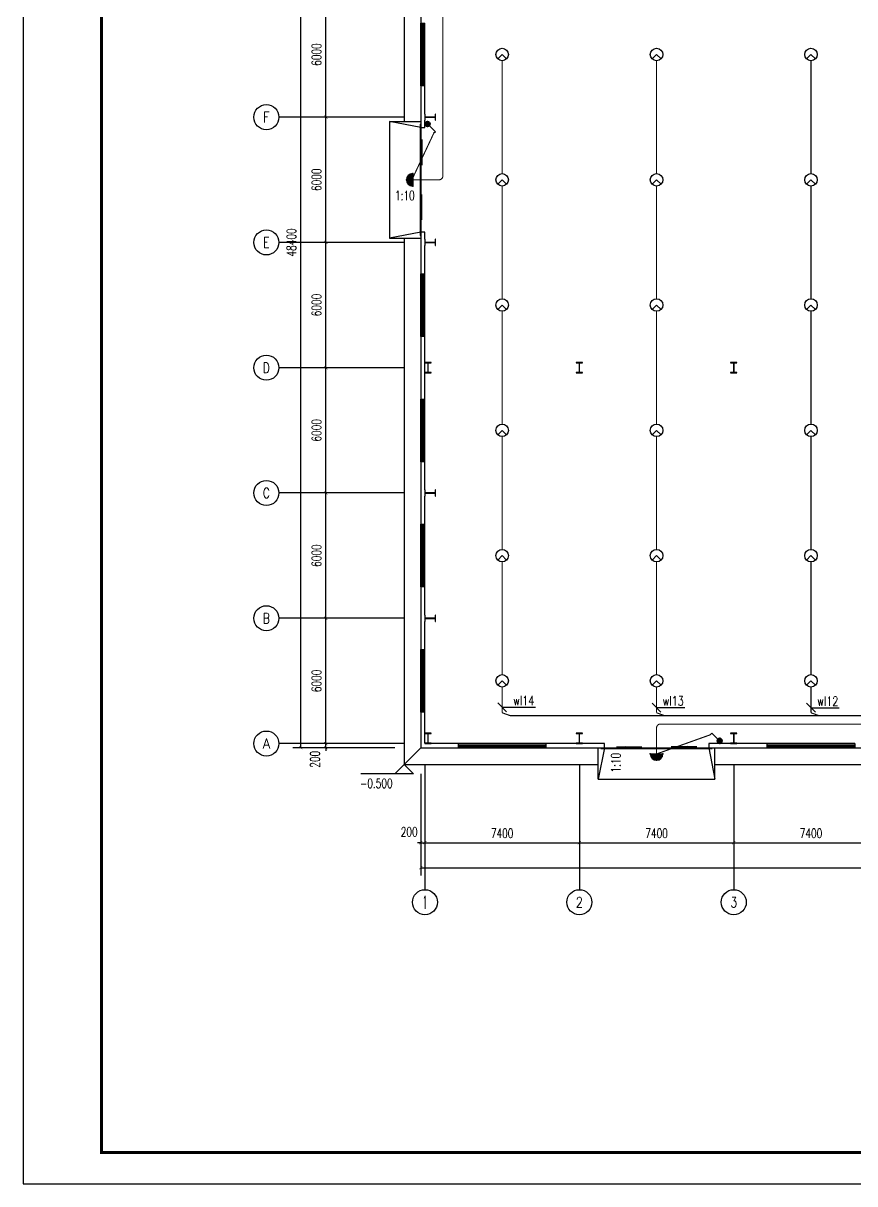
# Model space of a CAD drawing. Extents: x 1751103 to 2598738, y -609732 to 659428.
# Drawn here: x 2088595 to 2128448, y 23405 to 78992 of the extents above; entities that cross this region are included whole.
import ezdxf
from ezdxf.enums import TextEntityAlignment as Align

# ---------------------------------------------------------------- set-up
doc = ezdxf.new("R2010")
doc.units = 0
doc.header["$LTSCALE"] = 1000
doc.header["$MEASUREMENT"] = 0
doc.layers.get('0').update_dxf_attribs({"linetype": 'CONTINUOUS'})
doc.layers.get('DEFPOINTS').update_dxf_attribs({"linetype": 'CONTINUOUS'})
for name, color, linetype in [('AXIS', 3, 'CONTINUOUS'), ('AXIS_TEXT', 7, 'CONTINUOUS'), ('COLUMN', 99, 'CONTINUOUS'), ('DIM-照明', 4, 'CONTINUOUS'), ('DIM_ELEV', 3, 'CONTINUOUS'), ('DIM_SYMB', 3, 'CONTINUOUS'), ('EQUIP-照明', 3, 'CONTINUOUS'), ('GROUND', 2, 'CONTINUOUS'), ('PUB_TEXT', 7, 'CONTINUOUS'), ('PUB_TITLE', 4, 'CONTINUOUS'), ('STAIR', 2, 'CONTINUOUS'), ('WALL', 9, 'CONTINUOUS'), ('WINDOW', 99, 'CONTINUOUS'), ('WIRE-照明', 1, 'CONTINUOUS')]:
    doc.layers.add(name, color=color, linetype=linetype)
doc.styles.add('_TCH_AXIS', font='COMPLEX', dxfattribs={"bigfont": 'GBCBIG'})
doc.styles.add('_TCH_DIM', font='SIMPLEX', dxfattribs={"bigfont": 'GBCBIG'})
doc.styles.add('_TCH_LABEL', font='COMPLEX', dxfattribs={"bigfont": 'GBCBIG'})
doc.styles.add('_TEL_DIM', font='SIMPLEX', dxfattribs={"width": 0.8, "height": 3.5, "bigfont": 'HZTXT'})
doc.styles.add('COMPLEX', font='COMPLEX')
doc.styles.add('DIM_FONT', font='SIMPLEX', dxfattribs={"width": 0.7, "bigfont": 'GBCBIG'})
doc.styles.get("Standard").update_dxf_attribs({"font": 'gbenor.shx', "bigfont": 'gbcbig.shx'})
doc.dimstyles.new('DIMN150', dxfattribs={"dimscale": 1.5, "dimtxt": 300, "dimasz": 100, "dimexe": 250, "dimexo": 300, "dimgap": 150, "dimtad": 1, "dimdec": 0, "dimzin": 0, "dimtxsty": 'DIM_FONT', "dimblk": 'ARCHTICK', "dimcen": 0.09, "dimclrt": 7, "dimazin": 3, "dimtfac": 1, "dimtdec": 0, "dimtix": 1, "dimtmove": 0, "dimatfit": 3, "dimtolj": 1, "dimtzin": 0})

# ---------------------------------------------------------------- blocks, each defined once
blk = doc.blocks.new('$WINLIB2D$00000001')
for p, q in [((-0.5, 0.5), (0.5, 0.5)), ((-0.5, 0.5), (-0.5, -0.5)), ((0.5, -0.5), (0.5, 0.5)), ((0.5, 0.167), (-0.5, 0.167)), ((0.5, -0.167), (-0.5, -0.167)), ((-0.5, -0.5), (0.5, -0.5))]:
    blk.add_line(p, q)
blk = doc.blocks.new('$DORLIB2D$00000130')
at = {"color": 0, "linetype": 'CONTINUOUS'}
for p, q in [((-0.533, 0.66), (-0.533, 0.513)), ((0, 0.66), (-0.533, 0.66)), ((0, 0.513), (0, 0.66)), ((0.533, 0.66), (0, 0.66)), ((0.533, 0.66), (0.533, 0.513)), ((0, 0.513), (-0.533, 0.513)), ((0.533, 0.513), (0, 0.513)), ((-0.385, 0.269), (-0.14, 0.269)), ((-0.385, 0.269), (-0.3, 0.214)), ((-0.3, 0.214), (-0.3, 0.269)), ((0.385, 0.269), (0.14, 0.269)), ((0.3, 0.214), (0.3, 0.269)), ((0.385, 0.269), (0.3, 0.214))]:
    blk.add_line(p, q, dxfattribs=at)
blk = doc.blocks.new('_AXISO')
blk.add_circle((0, 0), 0.5)
at = {"layer": 'AXIS_TEXT', "style": 'COMPLEX', "width": 1.041667}
blk.add_attdef('A', text='', height=0.56, dxfattribs=at).set_placement((-0.25, -0.28), (0.25, -0.28), align=Align.FIT)
blk = doc.blocks.new('_ARCHTICK')
at = {"color": 0, "linetype": 'BYBLOCK', "const_width": 0.15}
blk.add_lwpolyline([(-0.5, -0.5), (0.5, 0.5)], dxfattribs=at)
blk = doc.blocks.new('*D46')
at = {"layer": 'AXIS', "color": 0}
for p, q in [((2107648, 43042), (2107648, 38167)), ((2315248, 43042), (2315248, 38167)), ((2107648, 38542), (2315248, 38542))]:
    blk.add_line(p, q, dxfattribs=at)
at = {"layer": 'DEFPOINTS', "color": 0}
for p in [(2107648, 43492), (2315248, 43492), (2315248, 38542)]:
    blk.add_point(p, dxfattribs=at)
at = {"layer": 'AXIS', "color": 0, "xscale": 150, "yscale": 150, "zscale": 150, "rotation": 180}
blk.add_blockref('_ARCHTICK', (2107648, 38542), dxfattribs=at)
at = {"layer": 'AXIS', "color": 0, "xscale": 150, "yscale": 150, "zscale": 150}
blk.add_blockref('_ARCHTICK', (2315248, 38542), dxfattribs=at)
at = {"layer": 'AXIS', "color": 7, "insert": (2211448, 38992), "char_height": 450, "attachment_point": 5, "style": 'DIM_FONT'}
blk.add_mtext('\\A1;207600', dxfattribs=at)
blk = doc.blocks.new('*D47')
at = {"layer": 'AXIS', "color": 0}
for p, q in [((2107648, 43042), (2107648, 39367)), ((2107848, 43042), (2107848, 39367)), ((2107648, 39742), (2107498, 39742)), ((2107648, 39742), (2107848, 39742)), ((2107848, 39742), (2107998, 39742))]:
    blk.add_line(p, q, dxfattribs=at)
at = {"layer": 'DEFPOINTS', "color": 0}
for p in [(2107648, 43492), (2107848, 43492), (2107848, 39742)]:
    blk.add_point(p, dxfattribs=at)
at = {"layer": 'AXIS', "color": 0, "xscale": 150, "yscale": 150, "zscale": 150}
blk.add_blockref('_ARCHTICK', (2107648, 39742), dxfattribs=at)
at = {"layer": 'AXIS', "color": 0, "xscale": 150, "yscale": 150, "zscale": 150, "rotation": 180}
blk.add_blockref('_ARCHTICK', (2107848, 39742), dxfattribs=at)
at = {"layer": 'AXIS', "color": 7, "insert": (2107093, 40259), "char_height": 450, "attachment_point": 5, "style": 'DIM_FONT'}
blk.add_mtext('\\A1;200', dxfattribs=at)
blk = doc.blocks.new('*D48')
at = {"layer": 'AXIS', "color": 0}
for p, q in [((2107848, 43042), (2107848, 39367)), ((2115248, 43042), (2115248, 39367)), ((2107848, 39742), (2115248, 39742))]:
    blk.add_line(p, q, dxfattribs=at)
at = {"layer": 'DEFPOINTS', "color": 0}
for p in [(2107848, 43492), (2115248, 43492), (2115248, 39742)]:
    blk.add_point(p, dxfattribs=at)
at = {"layer": 'AXIS', "color": 0, "xscale": 150, "yscale": 150, "zscale": 150, "rotation": 180}
blk.add_blockref('_ARCHTICK', (2107848, 39742), dxfattribs=at)
at = {"layer": 'AXIS', "color": 0, "xscale": 150, "yscale": 150, "zscale": 150}
blk.add_blockref('_ARCHTICK', (2115248, 39742), dxfattribs=at)
at = {"layer": 'AXIS', "color": 7, "insert": (2111548, 40192), "char_height": 450, "attachment_point": 5, "style": 'DIM_FONT'}
blk.add_mtext('\\A1;7400', dxfattribs=at)
blk = doc.blocks.new('*D49')
at = {"layer": 'AXIS', "color": 0}
for p, q in [((2115248, 43042), (2115248, 39367)), ((2122648, 43042), (2122648, 39367)), ((2115248, 39742), (2122648, 39742))]:
    blk.add_line(p, q, dxfattribs=at)
at = {"layer": 'DEFPOINTS', "color": 0}
for p in [(2115248, 43492), (2122648, 43492), (2122648, 39742)]:
    blk.add_point(p, dxfattribs=at)
at = {"layer": 'AXIS', "color": 0, "xscale": 150, "yscale": 150, "zscale": 150, "rotation": 180}
blk.add_blockref('_ARCHTICK', (2115248, 39742), dxfattribs=at)
at = {"layer": 'AXIS', "color": 0, "xscale": 150, "yscale": 150, "zscale": 150}
blk.add_blockref('_ARCHTICK', (2122648, 39742), dxfattribs=at)
at = {"layer": 'AXIS', "color": 7, "insert": (2118948, 40192), "char_height": 450, "attachment_point": 5, "style": 'DIM_FONT'}
blk.add_mtext('\\A1;7400', dxfattribs=at)
blk = doc.blocks.new('*D50')
at = {"layer": 'AXIS', "color": 0}
for p, q in [((2122648, 43042), (2122648, 39367)), ((2130048, 43042), (2130048, 39367)), ((2122648, 39742), (2130048, 39742))]:
    blk.add_line(p, q, dxfattribs=at)
at = {"layer": 'DEFPOINTS', "color": 0}
for p in [(2122648, 43492), (2130048, 43492), (2130048, 39742)]:
    blk.add_point(p, dxfattribs=at)
at = {"layer": 'AXIS', "color": 0, "xscale": 150, "yscale": 150, "zscale": 150, "rotation": 180}
blk.add_blockref('_ARCHTICK', (2122648, 39742), dxfattribs=at)
at = {"layer": 'AXIS', "color": 0, "xscale": 150, "yscale": 150, "zscale": 150}
blk.add_blockref('_ARCHTICK', (2130048, 39742), dxfattribs=at)
at = {"layer": 'AXIS', "color": 7, "insert": (2126348, 40192), "char_height": 450, "attachment_point": 5, "style": 'DIM_FONT'}
blk.add_mtext('\\A1;7400', dxfattribs=at)
blk = doc.blocks.new('*D88')
at = {"layer": 'AXIS', "color": 0}
for p, q in [((2106398, 92692), (2101523, 92692)), ((2101898, 44292), (2101898, 92692)), ((2106398, 44292), (2101523, 44292))]:
    blk.add_line(p, q, dxfattribs=at)
at = {"layer": 'DEFPOINTS', "color": 0}
for p in [(2101898, 92692), (2106848, 92692), (2106848, 44292)]:
    blk.add_point(p, dxfattribs=at)
at = {"layer": 'AXIS', "color": 0, "xscale": 150, "yscale": 150, "zscale": 150}
for p, rotation in [((2101898, 92692), 90), ((2101898, 44292), 270)]:
    blk.add_blockref('_ARCHTICK', p, dxfattribs=dict(at, rotation=rotation))
at = {"layer": 'AXIS', "color": 7, "insert": (2101448, 68492), "char_height": 450, "attachment_point": 5, "rotation": 90, "style": 'DIM_FONT'}
blk.add_mtext('\\A1;48400', dxfattribs=at)
blk = doc.blocks.new('*D89')
at = {"layer": 'AXIS', "color": 0}
for p, q in [((2106398, 44492), (2102723, 44492)), ((2103098, 44492), (2103098, 44642)), ((2103098, 44292), (2103098, 44492)), ((2106398, 44292), (2102723, 44292)), ((2103098, 44292), (2103098, 44142))]:
    blk.add_line(p, q, dxfattribs=at)
at = {"layer": 'DEFPOINTS', "color": 0}
for p in [(2103098, 44492), (2106848, 44492), (2106848, 44292)]:
    blk.add_point(p, dxfattribs=at)
at = {"layer": 'AXIS', "color": 0, "xscale": 150, "yscale": 150, "zscale": 150}
for p, rotation in [((2103098, 44492), 270), ((2103098, 44292), 90)]:
    blk.add_blockref('_ARCHTICK', p, dxfattribs=dict(at, rotation=rotation))
at = {"layer": 'AXIS', "color": 7, "insert": (2102580, 43737), "char_height": 450, "attachment_point": 5, "rotation": 90, "style": 'DIM_FONT'}
blk.add_mtext('\\A1;200', dxfattribs=at)
blk = doc.blocks.new('*D90')
at = {"layer": 'AXIS', "color": 0}
for p, q in [((2106398, 50492), (2102723, 50492)), ((2103098, 44492), (2103098, 50492)), ((2106398, 44492), (2102723, 44492))]:
    blk.add_line(p, q, dxfattribs=at)
at = {"layer": 'DEFPOINTS', "color": 0}
for p in [(2103098, 50492), (2106848, 50492), (2106848, 44492)]:
    blk.add_point(p, dxfattribs=at)
at = {"layer": 'AXIS', "color": 0, "xscale": 150, "yscale": 150, "zscale": 150}
for p, rotation in [((2103098, 50492), 90), ((2103098, 44492), 270)]:
    blk.add_blockref('_ARCHTICK', p, dxfattribs=dict(at, rotation=rotation))
at = {"layer": 'AXIS', "color": 7, "insert": (2102648, 47492), "char_height": 450, "attachment_point": 5, "rotation": 90, "style": 'DIM_FONT'}
blk.add_mtext('\\A1;6000', dxfattribs=at)
blk = doc.blocks.new('*D91')
at = {"layer": 'AXIS', "color": 0}
for p, q in [((2106398, 56492), (2102723, 56492)), ((2103098, 50492), (2103098, 56492)), ((2106398, 50492), (2102723, 50492))]:
    blk.add_line(p, q, dxfattribs=at)
at = {"layer": 'DEFPOINTS', "color": 0}
for p in [(2103098, 56492), (2106848, 56492), (2106848, 50492)]:
    blk.add_point(p, dxfattribs=at)
at = {"layer": 'AXIS', "color": 0, "xscale": 150, "yscale": 150, "zscale": 150}
for p, rotation in [((2103098, 56492), 90), ((2103098, 50492), 270)]:
    blk.add_blockref('_ARCHTICK', p, dxfattribs=dict(at, rotation=rotation))
at = {"layer": 'AXIS', "color": 7, "insert": (2102648, 53492), "char_height": 450, "attachment_point": 5, "rotation": 90, "style": 'DIM_FONT'}
blk.add_mtext('\\A1;6000', dxfattribs=at)
blk = doc.blocks.new('*D92')
at = {"layer": 'AXIS', "color": 0}
for p, q in [((2106398, 62492), (2102723, 62492)), ((2103098, 56492), (2103098, 62492)), ((2106398, 56492), (2102723, 56492))]:
    blk.add_line(p, q, dxfattribs=at)
at = {"layer": 'DEFPOINTS', "color": 0}
for p in [(2103098, 62492), (2106848, 62492), (2106848, 56492)]:
    blk.add_point(p, dxfattribs=at)
at = {"layer": 'AXIS', "color": 0, "xscale": 150, "yscale": 150, "zscale": 150}
for p, rotation in [((2103098, 62492), 90), ((2103098, 56492), 270)]:
    blk.add_blockref('_ARCHTICK', p, dxfattribs=dict(at, rotation=rotation))
at = {"layer": 'AXIS', "color": 7, "insert": (2102648, 59492), "char_height": 450, "attachment_point": 5, "rotation": 90, "style": 'DIM_FONT'}
blk.add_mtext('\\A1;6000', dxfattribs=at)
blk = doc.blocks.new('*D93')
at = {"layer": 'AXIS', "color": 0}
for p, q in [((2106398, 68492), (2102723, 68492)), ((2103098, 62492), (2103098, 68492)), ((2106398, 62492), (2102723, 62492))]:
    blk.add_line(p, q, dxfattribs=at)
at = {"layer": 'DEFPOINTS', "color": 0}
for p in [(2103098, 68492), (2106848, 68492), (2106848, 62492)]:
    blk.add_point(p, dxfattribs=at)
at = {"layer": 'AXIS', "color": 0, "xscale": 150, "yscale": 150, "zscale": 150}
for p, rotation in [((2103098, 68492), 90), ((2103098, 62492), 270)]:
    blk.add_blockref('_ARCHTICK', p, dxfattribs=dict(at, rotation=rotation))
at = {"layer": 'AXIS', "color": 7, "insert": (2102648, 65492), "char_height": 450, "attachment_point": 5, "rotation": 90, "style": 'DIM_FONT'}
blk.add_mtext('\\A1;6000', dxfattribs=at)
blk = doc.blocks.new('*D94')
at = {"layer": 'AXIS', "color": 0}
for p, q in [((2106398, 74492), (2102723, 74492)), ((2103098, 68492), (2103098, 74492)), ((2106398, 68492), (2102723, 68492))]:
    blk.add_line(p, q, dxfattribs=at)
at = {"layer": 'DEFPOINTS', "color": 0}
for p in [(2103098, 74492), (2106848, 74492), (2106848, 68492)]:
    blk.add_point(p, dxfattribs=at)
at = {"layer": 'AXIS', "color": 0, "xscale": 150, "yscale": 150, "zscale": 150}
for p, rotation in [((2103098, 74492), 90), ((2103098, 68492), 270)]:
    blk.add_blockref('_ARCHTICK', p, dxfattribs=dict(at, rotation=rotation))
at = {"layer": 'AXIS', "color": 7, "insert": (2102648, 71492), "char_height": 450, "attachment_point": 5, "rotation": 90, "style": 'DIM_FONT'}
blk.add_mtext('\\A1;6000', dxfattribs=at)
blk = doc.blocks.new('*D95')
at = {"layer": 'AXIS', "color": 0}
for p, q in [((2106398, 80492), (2102723, 80492)), ((2103098, 74492), (2103098, 80492)), ((2106398, 74492), (2102723, 74492))]:
    blk.add_line(p, q, dxfattribs=at)
at = {"layer": 'DEFPOINTS', "color": 0}
for p in [(2103098, 80492), (2106848, 80492), (2106848, 74492)]:
    blk.add_point(p, dxfattribs=at)
at = {"layer": 'AXIS', "color": 0, "xscale": 150, "yscale": 150, "zscale": 150}
for p, rotation in [((2103098, 80492), 90), ((2103098, 74492), 270)]:
    blk.add_blockref('_ARCHTICK', p, dxfattribs=dict(at, rotation=rotation))
at = {"layer": 'AXIS', "color": 7, "insert": (2102648, 77492), "char_height": 450, "attachment_point": 5, "rotation": 90, "style": 'DIM_FONT'}
blk.add_mtext('\\A1;6000', dxfattribs=at)
blk = doc.blocks.new('$EQUIP$00001176')
for q in [(-0.354, -0.354), (0.354, -0.354)]:
    blk.add_line((0, 0), q)
blk.add_circle((0, 0), 0.5)
at = {"style": '_TCH_LABEL', "flags": 9}
blk.add_attdef('A', (0, 0), '', height=0.00002, dxfattribs=at)
blk = doc.blocks.new('$EQUIP$00001168')
blk.add_line((-0.5, 0), (0.5, 0))
blk.add_arc((0, 0), 0.5, 180, 0)
for p in [(-0.5, 0), (0, 0), (0.5, 0), (0, -0.5)]:
    blk.add_point(p)
for points in [[(0.433, -0.25), (-0.433, -0.25), (0.5, 0), (-0.5, 0)], [(0.25, -0.433), (-0.25, -0.433), (0.433, -0.25), (-0.433, -0.25)], [(0, -0.5), (0, -0.5), (0.25, -0.433), (-0.25, -0.433)]]:
    blk.add_solid(points)
at = {"flags": 9}
blk.add_attdef('A', (0, 0), '', height=0.00002, dxfattribs=at)
blk = doc.blocks.new('$EQUIP$00001962')
for p, q in [((0.147, 0.356), (0.625, 0.833)), ((0.625, 0.833), (0.766, 0.692))]:
    blk.add_line(p, q)
blk.add_circle((0, 0.208), 0.208)
for p in [(-0.208, 0.208), (0, 0.417), (0, 0), (0.208, 0.208)]:
    blk.add_point(p)
for points in [[(-0.18, 0.313), (0.18, 0.313), (-0.208, 0.208), (0.208, 0.208)], [(-0.18, 0.104), (0.18, 0.104), (-0.208, 0.208), (0.208, 0.208)], [(-0.104, 0.389), (0.104, 0.389), (-0.18, 0.313), (0.18, 0.313)], [(-0.104, 0.028), (0.104, 0.028), (-0.18, 0.104), (0.18, 0.104)], [(0, 0.417), (0, 0.417), (-0.104, 0.389), (0.104, 0.389)], [(0, 0), (0, 0), (-0.104, 0.028), (0.104, 0.028)]]:
    blk.add_solid(points)
blk = doc.blocks.new('W2')
at = {"layer": 'AXIS', "color": 8}
for p, q in [((2106847.9, 74491.5), (2100847.9, 74491.5)), ((2106847.9, 68491.5), (2100847.9, 68491.5)), ((2106847.9, 62491.5), (2100847.9, 62491.5)), ((2106847.9, 56491.5), (2100847.9, 56491.5)), ((2106847.9, 50491.5), (2100847.9, 50491.5)), ((2106847.9, 44491.5), (2100847.9, 44491.5)), ((2107847.9, 43491.5), (2107847.9, 37491.5)), ((2115247.9, 43491.5), (2115247.9, 37491.5)), ((2122647.9, 43491.5), (2122647.9, 37491.5))]:
    blk.add_line(p, q, dxfattribs=at)
at = {"layer": 'COLUMN', "color": 8}
for p, q in [((2107865.9, 74641.5), (2107847.9, 74641.5)), ((2107847.9, 74641.5), (2107847.9, 74341.5)), ((2107865.9, 74501.5), (2107865.9, 74641.5)), ((2107870.9, 74496.5), (2107865.9, 74501.5)), ((2107865.9, 74481.5), (2107870.9, 74486.5)), ((2108324.9, 74496.5), (2107870.9, 74496.5)), ((2107870.9, 74486.5), (2108324.9, 74486.5)), ((2108329.9, 74501.5), (2108324.9, 74496.5)), ((2108324.9, 74486.5), (2108329.9, 74481.5)), ((2108347.9, 74641.5), (2108329.9, 74641.5)), ((2108329.9, 74641.5), (2108329.9, 74501.5)), ((2108347.9, 74341.5), (2108347.9, 74641.5)), ((2107847.9, 74341.5), (2107865.9, 74341.5)), ((2107865.9, 74341.5), (2107865.9, 74481.5)), ((2108329.9, 74481.5), (2108329.9, 74341.5)), ((2108329.9, 74341.5), (2108347.9, 74341.5)), ((2107865.9, 68641.5), (2107847.9, 68641.5)), ((2107847.9, 68641.5), (2107847.9, 68341.5)), ((2107865.9, 68501.5), (2107865.9, 68641.5)), ((2107870.9, 68496.5), (2107865.9, 68501.5)), ((2107865.9, 68481.5), (2107870.9, 68486.5)), ((2107865.9, 68341.5), (2107865.9, 68481.5)), ((2108324.9, 68496.5), (2107870.9, 68496.5)), ((2107870.9, 68486.5), (2108324.9, 68486.5)), ((2108329.9, 68501.5), (2108324.9, 68496.5)), ((2108324.9, 68486.5), (2108329.9, 68481.5)), ((2108347.9, 68641.5), (2108329.9, 68641.5)), ((2108329.9, 68641.5), (2108329.9, 68501.5)), ((2108329.9, 68481.5), (2108329.9, 68341.5)), ((2108347.9, 68341.5), (2108347.9, 68641.5)), ((2107847.9, 68341.5), (2107865.9, 68341.5)), ((2108329.9, 68341.5), (2108347.9, 68341.5)), ((2108147.9, 62741.5), (2107847.9, 62741.5)), ((2107847.9, 62741.5), (2107847.9, 62723.5)), ((2107847.9, 62723.5), (2107987.9, 62723.5)), ((2107987.9, 62259.5), (2107847.9, 62259.5)), ((2107847.9, 62259.5), (2107847.9, 62241.5)), ((2107987.9, 62723.5), (2107992.9, 62718.5)), ((2107992.9, 62264.5), (2107987.9, 62259.5)), ((2107992.9, 62718.5), (2107992.9, 62264.5)), ((2108002.9, 62718.5), (2108007.9, 62723.5)), ((2108002.9, 62264.5), (2108002.9, 62718.5)), ((2108007.9, 62259.5), (2108002.9, 62264.5)), ((2108007.9, 62723.5), (2108147.9, 62723.5)), ((2108147.9, 62259.5), (2108007.9, 62259.5)), ((2108147.9, 62723.5), (2108147.9, 62741.5)), ((2108147.9, 62241.5), (2108147.9, 62259.5)), ((2115397.9, 62741.5), (2115097.9, 62741.5)), ((2115097.9, 62741.5), (2115097.9, 62723.5)), ((2115097.9, 62723.5), (2115237.9, 62723.5)), ((2115237.9, 62259.5), (2115097.9, 62259.5)), ((2115097.9, 62259.5), (2115097.9, 62241.5)), ((2115237.9, 62723.5), (2115242.9, 62718.5)), ((2115242.9, 62264.5), (2115237.9, 62259.5)), ((2115242.9, 62718.5), (2115242.9, 62264.5)), ((2115252.9, 62718.5), (2115257.9, 62723.5)), ((2115252.9, 62264.5), (2115252.9, 62718.5)), ((2115257.9, 62259.5), (2115252.9, 62264.5)), ((2115257.9, 62723.5), (2115397.9, 62723.5)), ((2115397.9, 62259.5), (2115257.9, 62259.5)), ((2115397.9, 62723.5), (2115397.9, 62741.5)), ((2115397.9, 62241.5), (2115397.9, 62259.5)), ((2122797.9, 62741.5), (2122497.9, 62741.5)), ((2122497.9, 62741.5), (2122497.9, 62723.5)), ((2122497.9, 62723.5), (2122637.9, 62723.5)), ((2122637.9, 62259.5), (2122497.9, 62259.5)), ((2122497.9, 62259.5), (2122497.9, 62241.5)), ((2122637.9, 62723.5), (2122642.9, 62718.5)), ((2122642.9, 62264.5), (2122637.9, 62259.5)), ((2122642.9, 62718.5), (2122642.9, 62264.5)), ((2122652.9, 62718.5), (2122657.9, 62723.5)), ((2122652.9, 62264.5), (2122652.9, 62718.5)), ((2122657.9, 62259.5), (2122652.9, 62264.5)), ((2122657.9, 62723.5), (2122797.9, 62723.5)), ((2122797.9, 62259.5), (2122657.9, 62259.5)), ((2122797.9, 62723.5), (2122797.9, 62741.5)), ((2122797.9, 62241.5), (2122797.9, 62259.5)), ((2107847.9, 62241.5), (2108147.9, 62241.5)), ((2115097.9, 62241.5), (2115397.9, 62241.5)), ((2122497.9, 62241.5), (2122797.9, 62241.5)), ((2107865.9, 56641.5), (2107847.9, 56641.5)), ((2107847.9, 56641.5), (2107847.9, 56341.5)), ((2107847.9, 56341.5), (2107865.9, 56341.5)), ((2107865.9, 56501.5), (2107865.9, 56641.5)), ((2107870.9, 56496.5), (2107865.9, 56501.5)), ((2107865.9, 56481.5), (2107870.9, 56486.5)), ((2107865.9, 56341.5), (2107865.9, 56481.5)), ((2108324.9, 56496.5), (2107870.9, 56496.5)), ((2107870.9, 56486.5), (2108324.9, 56486.5)), ((2108329.9, 56501.5), (2108324.9, 56496.5)), ((2108324.9, 56486.5), (2108329.9, 56481.5)), ((2108347.9, 56641.5), (2108329.9, 56641.5)), ((2108329.9, 56641.5), (2108329.9, 56501.5)), ((2108329.9, 56481.5), (2108329.9, 56341.5)), ((2108329.9, 56341.5), (2108347.9, 56341.5)), ((2108347.9, 56341.5), (2108347.9, 56641.5)), ((2107865.9, 50641.5), (2107847.9, 50641.5)), ((2107847.9, 50641.5), (2107847.9, 50341.5)), ((2107865.9, 50501.5), (2107865.9, 50641.5)), ((2108347.9, 50641.5), (2108329.9, 50641.5)), ((2108329.9, 50641.5), (2108329.9, 50501.5)), ((2108347.9, 50341.5), (2108347.9, 50641.5)), ((2107847.9, 50341.5), (2107865.9, 50341.5)), ((2107870.9, 50496.5), (2107865.9, 50501.5)), ((2107865.9, 50481.5), (2107870.9, 50486.5)), ((2107865.9, 50341.5), (2107865.9, 50481.5)), ((2108324.9, 50496.5), (2107870.9, 50496.5)), ((2107870.9, 50486.5), (2108324.9, 50486.5)), ((2108329.9, 50501.5), (2108324.9, 50496.5)), ((2108324.9, 50486.5), (2108329.9, 50481.5)), ((2108329.9, 50481.5), (2108329.9, 50341.5)), ((2108329.9, 50341.5), (2108347.9, 50341.5)), ((2108147.9, 44991.5), (2107847.9, 44991.5)), ((2107847.9, 44991.5), (2107847.9, 44973.5)), ((2107847.9, 44973.5), (2107987.9, 44973.5)), ((2107987.9, 44509.5), (2107847.9, 44509.5)), ((2107847.9, 44509.5), (2107847.9, 44491.5)), ((2107847.9, 44491.5), (2108147.9, 44491.5)), ((2107987.9, 44973.5), (2107992.9, 44968.5)), ((2107992.9, 44514.5), (2107987.9, 44509.5)), ((2107992.9, 44968.5), (2107992.9, 44514.5)), ((2108002.9, 44968.5), (2108007.9, 44973.5)), ((2108002.9, 44514.5), (2108002.9, 44968.5)), ((2108007.9, 44509.5), (2108002.9, 44514.5)), ((2108007.9, 44973.5), (2108147.9, 44973.5)), ((2108147.9, 44509.5), (2108007.9, 44509.5)), ((2108147.9, 44973.5), (2108147.9, 44991.5)), ((2108147.9, 44491.5), (2108147.9, 44509.5)), ((2115397.9, 44991.5), (2115097.9, 44991.5)), ((2115097.9, 44991.5), (2115097.9, 44973.5)), ((2115097.9, 44973.5), (2115237.9, 44973.5)), ((2115237.9, 44509.5), (2115097.9, 44509.5)), ((2115097.9, 44509.5), (2115097.9, 44491.5)), ((2115097.9, 44491.5), (2115397.9, 44491.5)), ((2115237.9, 44973.5), (2115242.9, 44968.5)), ((2115242.9, 44514.5), (2115237.9, 44509.5)), ((2115242.9, 44968.5), (2115242.9, 44514.5)), ((2115252.9, 44968.5), (2115257.9, 44973.5)), ((2115252.9, 44514.5), (2115252.9, 44968.5)), ((2115257.9, 44509.5), (2115252.9, 44514.5)), ((2115257.9, 44973.5), (2115397.9, 44973.5)), ((2115397.9, 44509.5), (2115257.9, 44509.5)), ((2115397.9, 44973.5), (2115397.9, 44991.5)), ((2115397.9, 44491.5), (2115397.9, 44509.5)), ((2122797.9, 44991.5), (2122497.9, 44991.5)), ((2122497.9, 44991.5), (2122497.9, 44973.5)), ((2122497.9, 44973.5), (2122637.9, 44973.5)), ((2122637.9, 44509.5), (2122497.9, 44509.5)), ((2122497.9, 44509.5), (2122497.9, 44491.5)), ((2122497.9, 44491.5), (2122797.9, 44491.5)), ((2122637.9, 44973.5), (2122642.9, 44968.5)), ((2122642.9, 44514.5), (2122637.9, 44509.5)), ((2122642.9, 44968.5), (2122642.9, 44514.5)), ((2122652.9, 44968.5), (2122657.9, 44973.5)), ((2122652.9, 44514.5), (2122652.9, 44968.5)), ((2122657.9, 44509.5), (2122652.9, 44514.5)), ((2122657.9, 44973.5), (2122797.9, 44973.5)), ((2122797.9, 44509.5), (2122657.9, 44509.5)), ((2122797.9, 44973.5), (2122797.9, 44991.5)), ((2122797.9, 44491.5), (2122797.9, 44509.5))]:
    blk.add_line(p, q, dxfattribs=at)
at = {"layer": 'DIM_ELEV', "color": 8}
for p, q in [((2106847.9, 43491.5), (2106397.9, 43041.5)), ((2106847.9, 43491.5), (2107297.9, 43041.5)), ((2107297.9, 43041.5), (2104777.9, 43041.5))]:
    blk.add_line(p, q, dxfattribs=at)
at = {"layer": 'DIM_SYMB', "color": 8}
for points in [[(2107355.5, 70358.5, 0, 0, 0), (2106832, 70358.5, 120, 0, 0), (2106382, 70358.5, 0, 0, 0)], [(2117378.3, 44043.5, 0, 0, 0), (2117378.3, 43520, 120, 0, 0), (2117378.3, 43070, 0, 0, 0)]]:
    blk.add_lwpolyline(points, format="xyseb", dxfattribs=at)
at = {"layer": 'GROUND', "color": 8}
for p, q in [((2106847.9, 93491.5), (2106847.9, 74291.5)), ((2107647.9, 92691.5), (2107647.9, 74291.5)), ((2106847.9, 68691.5), (2106847.9, 43491.5)), ((2107647.9, 68691.5), (2107647.9, 44291.5)), ((2107647.9, 44291.5), (2106847.9, 43491.5)), ((2107647.9, 44291.5), (2116147.9, 44291.5)), ((2121747.9, 44291.5), (2197547.9, 44291.5)), ((2106847.9, 43491.5), (2116147.9, 43491.5)), ((2121747.9, 43491.5), (2197547.9, 43491.5))]:
    blk.add_line(p, q, dxfattribs=at)
at = {"layer": 'STAIR', "color": 8}
for p, q in [((2106147.9, 74291.5), (2106147.9, 68691.5)), ((2106147.9, 74291.5), (2107647.9, 74291.5)), ((2107647.9, 73991.5), (2106147.9, 74291.5)), ((2107647.9, 74291.5), (2107647.9, 68691.5)), ((2107647.9, 68991.5), (2106147.9, 68691.5)), ((2106147.9, 68691.5), (2107647.9, 68691.5)), ((2116147.9, 42791.5), (2116147.9, 44291.5)), ((2116147.9, 44291.5), (2121747.9, 44291.5)), ((2116447.9, 44291.5), (2116147.9, 42791.5)), ((2121447.9, 44291.5), (2121747.9, 42791.5)), ((2121747.9, 42791.5), (2121747.9, 44291.5)), ((2116147.9, 42791.5), (2121747.9, 42791.5))]:
    blk.add_line(p, q, dxfattribs=at)
at = {"layer": 'WALL', "color": 8}
for p, q in [((2107847.9, 75991.5), (2107647.9, 75991.5)), ((2107647.9, 75991.5), (2107647.9, 74491.5)), ((2107847.9, 74641.5), (2107847.9, 75991.5)), ((2107647.9, 74491.5), (2107647.9, 73991.5)), ((2107647.9, 73991.5), (2107847.9, 73991.5)), ((2107847.9, 73991.5), (2107847.9, 74341.5)), ((2107847.9, 68991.5), (2107647.9, 68991.5)), ((2107647.9, 68991.5), (2107647.9, 68491.5)), ((2107847.9, 68641.5), (2107847.9, 68991.5)), ((2107647.9, 68491.5), (2107647.9, 66991.5)), ((2107847.9, 66991.5), (2107847.9, 68341.5)), ((2107647.9, 66991.5), (2107847.9, 66991.5)), ((2107847.9, 63991.5), (2107647.9, 63991.5)), ((2107647.9, 63991.5), (2107647.9, 60991.5)), ((2107847.9, 60991.5), (2107847.9, 63991.5)), ((2107647.9, 60991.5), (2107847.9, 60991.5)), ((2107847.9, 57991.5), (2107647.9, 57991.5)), ((2107647.9, 57991.5), (2107647.9, 56491.5)), ((2107847.9, 56641.5), (2107847.9, 57991.5)), ((2107647.9, 56491.5), (2107647.9, 54991.5)), ((2107847.9, 54991.5), (2107847.9, 56341.5)), ((2107647.9, 54991.5), (2107847.9, 54991.5)), ((2107847.9, 51991.5), (2107647.9, 51991.5)), ((2107647.9, 51991.5), (2107647.9, 50491.5)), ((2107847.9, 50641.5), (2107847.9, 51991.5)), ((2107647.9, 50491.5), (2107647.9, 48991.5)), ((2107847.9, 48991.5), (2107847.9, 50341.5)), ((2107647.9, 48991.5), (2107847.9, 48991.5)), ((2107847.9, 45991.5), (2107647.9, 45991.5)), ((2107647.9, 45991.5), (2107647.9, 44291.5)), ((2107847.9, 44991.5), (2107847.9, 45991.5)), ((2107847.9, 44509.5), (2107847.9, 44973.5)), ((2109447.9, 44491.5), (2108147.9, 44491.5)), ((2109447.9, 44291.5), (2109447.9, 44491.5)), ((2115097.9, 44491.5), (2113647.9, 44491.5)), ((2113647.9, 44491.5), (2113647.9, 44291.5)), ((2116447.9, 44491.5), (2115397.9, 44491.5)), ((2116447.9, 44291.5), (2116447.9, 44491.5)), ((2122497.9, 44491.5), (2121447.9, 44491.5)), ((2121447.9, 44491.5), (2121447.9, 44291.5)), ((2124247.9, 44491.5), (2122797.9, 44491.5)), ((2124247.9, 44291.5), (2124247.9, 44491.5)), ((2107647.9, 44291.5), (2109447.9, 44291.5)), ((2113647.9, 44291.5), (2115247.9, 44291.5)), ((2115247.9, 44291.5), (2116447.9, 44291.5)), ((2121447.9, 44291.5), (2122647.9, 44291.5)), ((2122647.9, 44291.5), (2124247.9, 44291.5))]:
    blk.add_line(p, q, dxfattribs=at)
at = {"layer": 'AXIS', "color": 8}
ref = blk.add_blockref('_AXISO', (2100247.9, 74491.5), dxfattribs=dict(at, xscale=1200, yscale=1200, zscale=1200))
ref.add_attrib('A', 'F', dxfattribs={"layer": 'AXIS_TEXT', "color": 8, "height": 506.1, "style": '_TCH_AXIS', "width": 0.8125}).set_placement((2100091.2, 74238.5), (2100404.5, 74238.5), align=Align.FIT)
ref = blk.add_blockref('_AXISO', (2100247.9, 68491.5), dxfattribs=dict(at, xscale=1200, yscale=1200, zscale=1200))
ref.add_attrib('A', 'E', dxfattribs={"layer": 'AXIS_TEXT', "color": 8, "height": 506.1, "style": '_TCH_AXIS', "width": 0.8125}).set_placement((2100091.2, 68238.5), (2100404.5, 68238.5), align=Align.FIT)
ref = blk.add_blockref('_AXISO', (2100247.9, 62491.5), dxfattribs=dict(at, xscale=1200, yscale=1200, zscale=1200))
ref.add_attrib('A', 'D', dxfattribs={"layer": 'AXIS_TEXT', "color": 8, "height": 493.2, "style": '_TCH_AXIS', "width": 0.823529}).set_placement((2100083.5, 62244.9), (2100412.3, 62244.9), align=Align.FIT)
ref = blk.add_blockref('_AXISO', (2100247.9, 56491.5), dxfattribs=dict(at, xscale=1200, yscale=1200, zscale=1200))
ref.add_attrib('A', 'C', dxfattribs={"layer": 'AXIS_TEXT', "color": 8, "height": 480.7, "style": '_TCH_AXIS'}).set_placement((2100076.2, 56251.2), (2100419.6, 56251.2), align=Align.FIT)
ref = blk.add_blockref('_AXISO', (2100247.9, 50491.5), dxfattribs=dict(at, xscale=1200, yscale=1200, zscale=1200))
ref.add_attrib('A', 'B', dxfattribs={"layer": 'AXIS_TEXT', "color": 8, "height": 493.2, "style": '_TCH_AXIS', "width": 0.823529}).set_placement((2100083.5, 50244.9), (2100412.3, 50244.9), align=Align.FIT)
ref = blk.add_blockref('_AXISO', (2100247.9, 44491.5), dxfattribs=dict(at, xscale=1200, yscale=1200, zscale=1200))
ref.add_attrib('A', 'A', dxfattribs={"layer": 'AXIS_TEXT', "color": 8, "height": 468.8, "style": '_TCH_AXIS', "width": 0.888889}).set_placement((2100069.3, 44257.2), (2100426.4, 44257.2), align=Align.FIT)
ref = blk.add_blockref('_AXISO', (2107847.9, 36891.5), dxfattribs=dict(at, xscale=1200, yscale=1200, zscale=1200))
ref.add_attrib('A', '1', dxfattribs={"layer": 'AXIS_TEXT', "color": 8, "height": 624.4, "style": '_TCH_AXIS', "width": 0.555556}).set_placement((2107773.5, 36579.3), (2107922.2, 36579.3), align=Align.FIT)
ref = blk.add_blockref('_AXISO', (2115247.9, 36891.5), dxfattribs=dict(at, xscale=1200, yscale=1200, zscale=1200))
ref.add_attrib('A', '2', dxfattribs={"layer": 'AXIS_TEXT', "color": 8, "height": 493.2, "style": '_TCH_AXIS'}).set_placement((2115083.5, 36644.9), (2115412.3, 36644.9), align=Align.FIT)
ref = blk.add_blockref('_AXISO', (2122647.9, 36891.5), dxfattribs=dict(at, xscale=1200, yscale=1200, zscale=1200))
ref.add_attrib('A', '3', dxfattribs={"layer": 'AXIS_TEXT', "color": 8, "height": 493.2, "style": '_TCH_AXIS'}).set_placement((2122483.5, 36644.9), (2122812.3, 36644.9), align=Align.FIT)
at = {"layer": 'WINDOW', "color": 8}
for name, p, xscale, yscale, zscale, rotation in [('$WINLIB2D$00000001', (2107747.9, 77491.5), 3000, -200, 3000, 90), ('$DORLIB2D$00000130', (2107747.9, 71491.5), 5000, 200, 5000, 90), ('$WINLIB2D$00000001', (2107747.9, 65491.5), 3000, -200, 3000, 90), ('$WINLIB2D$00000001', (2107747.9, 59491.5), 3000, -200, 3000, 90), ('$WINLIB2D$00000001', (2107747.9, 53491.5), 3000, -200, 3000, 90), ('$WINLIB2D$00000001', (2107747.9, 47491.5), 3000, -200, 3000, 90), ('$WINLIB2D$00000001', (2111547.9, 44391.5), 4200, -200, 4200, 180), ('$WINLIB2D$00000001', (2126347.9, 44391.5), 4200, -200, 4200, 180), ('$DORLIB2D$00000130', (2118947.9, 44391.5), 5000, 200, 5000, 180)]:
    blk.add_blockref(name, p, dxfattribs=dict(at, xscale=xscale, yscale=yscale, zscale=zscale, rotation=rotation))
at = {"layer": 'PUB_TEXT', "color": 8, "style": '_TCH_DIM', "width": 0.705882}
blk.add_text('1:10', height=446.25, dxfattribs=at).set_placement((2106411.3, 70516))
blk.add_text('1:10', height=446.25, rotation=90, dxfattribs=at).set_placement((2117220.8, 43099.3))
at = {"layer": 'PUB_TEXT', "color": 7, "style": '_TCH_DIM', "width": 0.705882}
blk.add_text('-0.500', height=446.25, dxfattribs=at).set_placement((2104732.9, 42359))
at = {"layer": 'AXIS', "color": 8}
for p1, p2, distance, picture, middle in [((2106847.9, 44291.5), (2106847.9, 92691.5), 4950, '*D88', (2101447.9, 68491.5)), ((2106847.9, 74491.5), (2106847.9, 80491.5), 3750, '*D95', (2102647.9, 77491.5)), ((2106847.9, 68491.5), (2106847.9, 74491.5), 3750, '*D94', (2102647.9, 71491.5)), ((2106847.9, 62491.5), (2106847.9, 68491.5), 3750, '*D93', (2102647.9, 65491.5)), ((2106847.9, 56491.5), (2106847.9, 62491.5), 3750, '*D92', (2102647.9, 59491.5)), ((2106847.9, 50491.5), (2106847.9, 56491.5), 3750, '*D91', (2102647.9, 53491.5)), ((2106847.9, 44491.5), (2106847.9, 50491.5), 3750, '*D90', (2102647.9, 47491.5)), ((2107647.9, 43491.5), (2315247.9, 43491.5), -4950, '*D46', (2211447.9, 38991.5)), ((2107847.9, 43491.5), (2115247.9, 43491.5), -3750, '*D48', (2111547.9, 40191.5)), ((2115247.9, 43491.5), (2122647.9, 43491.5), -3750, '*D49', (2118947.9, 40191.5)), ((2122647.9, 43491.5), (2130047.9, 43491.5), -3750, '*D50', (2126347.9, 40191.5))]:
    dim = blk.add_aligned_dim(p1=p1, p2=p2, distance=distance, dimstyle='DIMN150', dxfattribs=at)
    dim.commit()
    dim.dimension.update_dxf_attribs({"geometry": picture, "text_midpoint": middle})
for base, p1, p2, angle, picture, middle in [((2103097.9, 44491.5), (2106847.9, 44291.5), (2106847.9, 44491.5), 90, '*D89', (2102580.4, 43736.5)), ((2107847.9, 39741.5), (2107647.9, 43491.5), (2107847.9, 43491.5), 0, '*D47', (2107092.9, 40259))]:
    dim = blk.add_linear_dim(base=base, p1=p1, p2=p2, angle=angle, dimstyle='DIMN150', dxfattribs=at)
    dim.commit()
    dim.dimension.update_dxf_attribs({"geometry": picture, "text_midpoint": middle, "dimtype": 161})

msp = doc.modelspace()

# ---------------------------------------------------------------- linework, layer by layer
for p, q in [((2111336, 46439), (2111760, 46015)), ((2118736, 46425), (2119160, 46000)), ((2126136, 46417), (2126560, 45992))]:
    msp.add_line(p, q)
for points in [[(2111548, 46227), (2111986, 46227), (2113149, 46227)], [(2118948, 46213), (2119149, 46213), (2120298, 46213)], [(2126348, 46205), (2126556, 46205), (2127705, 46205)]]:
    msp.add_lwpolyline(points)
at = {"layer": 'PUB_TITLE'}
msp.add_lwpolyline([(2088595, 23405), (2340895, 23405), (2340895, 112505), (2088595, 112505)], close=True, dxfattribs=at)
at = {"layer": 'PUB_TITLE', "const_width": 150}
msp.add_lwpolyline([(2092345, 24905), (2339395, 24905), (2339395, 111005), (2092345, 111005)], close=True, dxfattribs=at)
at = {"layer": 'WIRE-照明', "linetype": 'CONTINUOUS', "const_width": 52.5}
for points in [[(2118843, 92992), (2118843, 91739, -0.414214), (2118663, 91559), (2108886, 91559, 0.414214), (2108706, 91379), (2108706, 71672, -0.414214), (2108526, 71492), (2107263, 71492)], [(2195424, 45424), (2119128, 45424, 0.414214), (2118948, 45244), (2118948, 43991)]]:
    msp.add_lwpolyline(points, format="xyb", dxfattribs=at)
for points in [[(2111548, 77192), (2111548, 71792)], [(2118948, 77192), (2118948, 71792)], [(2126348, 77192), (2126348, 71792)], [(2108263, 73707), (2107263, 71579)], [(2111548, 71192), (2111548, 65792)], [(2118948, 71192), (2118948, 65792)], [(2126348, 71192), (2126348, 65792)], [(2111548, 65192), (2111548, 59792)], [(2118948, 65192), (2118948, 59792)], [(2126348, 65192), (2126348, 59792)], [(2111548, 59192), (2111548, 53792)], [(2118948, 59192), (2118948, 53792)], [(2126348, 59192), (2126348, 53792)], [(2111548, 53192), (2111548, 47792)], [(2118948, 53192), (2118948, 47792)], [(2126348, 53192), (2126348, 47792)], [(2111548, 47192), (2111548, 45965)], [(2118948, 47192), (2118948, 45965)], [(2126348, 47192), (2126348, 45965)], [(2111548, 45965), (2111929, 45828)], [(2111929, 45828), (2195855, 45828)], [(2118948, 45965), (2119329, 45828)], [(2126348, 45965), (2126729, 45828)], [(2121513, 44907), (2118948, 43991)]]:
    msp.add_lwpolyline(points, dxfattribs=at)

# ---------------------------------------------------------------- block references
msp.add_blockref('W2', (0, 0))
at = {"layer": 'EQUIP-照明', "yscale": 600, "zscale": 600}
for name, p, xscale in [('$EQUIP$00001176', (2111548, 77492), 600), ('$EQUIP$00001176', (2118948, 77492), 600), ('$EQUIP$00001176', (2126348, 77492), 600), ('$EQUIP$00001176', (2111548, 71492), 600), ('$EQUIP$00001176', (2118948, 71492), 600), ('$EQUIP$00001176', (2126348, 71492), 600), ('$EQUIP$00001176', (2111548, 65492), 600), ('$EQUIP$00001176', (2118948, 65492), 600), ('$EQUIP$00001176', (2126348, 65492), 600), ('$EQUIP$00001176', (2111548, 59492), 600), ('$EQUIP$00001176', (2118948, 59492), 600), ('$EQUIP$00001176', (2126348, 59492), 600), ('$EQUIP$00001176', (2111548, 53492), 600), ('$EQUIP$00001176', (2118948, 53492), 600), ('$EQUIP$00001176', (2126348, 53492), 600), ('$EQUIP$00001176', (2111548, 47492), 600), ('$EQUIP$00001176', (2118948, 47492), 600), ('$EQUIP$00001176', (2126348, 47492), 600), ('$EQUIP$00001962', (2121973, 44492), -600), ('$EQUIP$00001168', (2118948, 43991), 600)]:
    msp.add_blockref(name, p, dxfattribs=dict(at, xscale=xscale))
at = {"layer": 'EQUIP-照明', "xscale": 600, "yscale": 600, "zscale": 600, "rotation": 270}
for name, p in [('$EQUIP$00001962', (2107848, 74167)), ('$EQUIP$00001168', (2107263, 71492))]:
    msp.add_blockref(name, p, dxfattribs=at)

# ---------------------------------------------------------------- texts
at = {"layer": 'DIM-照明', "color": 7, "style": '_TEL_DIM', "width": 0.752941}
for s, p in [('wl14', (2112080, 46322)), ('wl13', (2119244, 46307)), ('wl12', (2126650, 46299))]:
    msp.add_text(s, height=446.2, dxfattribs=at).set_placement(p)

doc.saveas('drawing.dxf')
